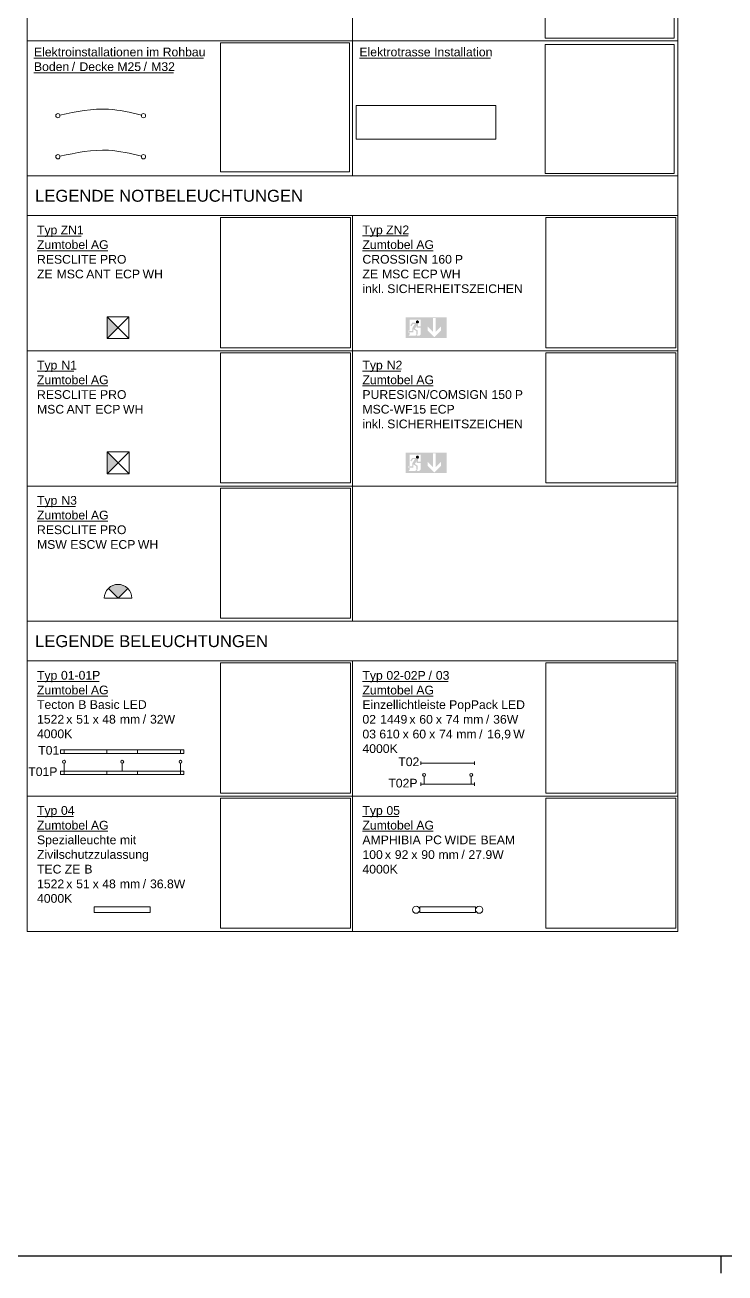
# Model space of a CAD drawing. Extents: x -1067 to 613, y -179 to 712.
# Drawn here: x 199.5 to 403.8, y -179.5 to 185.1 of the extents above; entities that cross this region are included whole.
import ezdxf

# ---------------------------------------------------------------- set-up
doc = ezdxf.new("R2010")
doc.units = 0
doc.layers.get('0').update_dxf_attribs({"lineweight": 13})
for name, color, linetype, lineweight, true_color in [('EL01_WAN_I0_Eclairage_de_securité', 7, 'Continuous', 13, 0x009900), ('EL01_WAN_Leitung_Licht', 7, 'Continuous', 13, 0x0080ff), ('EL01_WAN_Leuchten', 7, 'Continuous', 13, 0x0080ff), ('EL01_WAN_Licht', 7, 'Continuous', 13, 0x0080ff), ('EL01_WAN_Notbeleuchtungen', 7, 'Continuous', 13, 0x009900), ('EL01_WAN_Trassen', 40, 'Continuous', 13, 0xffbf00), ('EL01_WANX_Bitmap', 1, 'Continuous', 13, 0xff0000)]:
    doc.layers.add(name, color=color, linetype=linetype, lineweight=lineweight, true_color=true_color)
for name, color, linetype, lineweight in [('EL01_WAN_I0_Legende', 7, 'Continuous', 13), ('EL01_WAN_Rahmen', 7, 'Continuous', 13), ('EL01_WAN_Text', 7, 'Continuous', 13)]:
    doc.layers.add(name, color=color, linetype=linetype, lineweight=lineweight)
doc.styles.get("Standard").update_dxf_attribs({"font": 'arial.ttf'})
picture_1 = doc.add_image_def('image15.png', size_in_pixel=(400, 284))
picture_2 = doc.add_image_def('image16.jpg', size_in_pixel=(1600, 1200))
picture_3 = doc.add_image_def('image17.jpg', size_in_pixel=(800, 553))
picture_4 = doc.add_image_def('image20.jpg', size_in_pixel=(1000, 750))
picture_5 = doc.add_image_def('image21.jpg', size_in_pixel=(512, 512))
picture_6 = doc.add_image_def('image31.jpg', size_in_pixel=(208, 208))
picture_7 = doc.add_image_def('image32.jpg', size_in_pixel=(512, 512))
picture_8 = doc.add_image_def('image36.jpg', size_in_pixel=(450, 450))
picture_9 = doc.add_image_def('image39.jpg', size_in_pixel=(208, 208))

# ---------------------------------------------------------------- blocks, each defined once
blk = doc.blocks.new('Blockreferenz-A0UJ318WXE', base_point=(200.08, -79.68))
at = {"layer": 'EL01_WAN_I0_Eclairage_de_securité', "linetype": 'ByBlock', "lineweight": -2, "ltscale": 0.13}
for points in [[(310.58, 93.68), (316.58, 93.68), (316.58, 99.68), (310.58, 99.68), (310.58, 96.68), (311.78, 96.68), (311.78, 99.05), (314.94, 99.05), (314.94, 97.04), (314.18, 97.04), (314.18, 97.82), (313.85, 97.83), (313.77, 97.85), (313.67, 97.92), (313.6, 98), (313.54, 98.12), (312.51, 98.12), (311.96, 97.33), (312.27, 97.11), (312.72, 97.77), (313.29, 97.77), (312.52, 96.52), (312.52, 95.68), (311.49, 95.68), (311.49, 95.32), (312.86, 95.32), (312.86, 96.21), (313.74, 95.67), (313.74, 94.76), (314.07, 94.76), (314.07, 95.88), (313.28, 96.36), (313.8, 97.19), (313.8, 96.66), (314.94, 96.66), (314.94, 94.66), (314.6, 94.32), (313.74, 94.32), (314.07, 94.66), (313.74, 94.66), (313.41, 94.32), (311.44, 94.32), (311.78, 94.66), (311.78, 95.22), (311.38, 95.22), (311.38, 95.78), (311.78, 95.78), (311.78, 96.68), (310.58, 96.68)], [(314.03, 98.8), (313.91, 98.78), (313.8, 98.74), (313.71, 98.66), (313.63, 98.57), (313.59, 98.46), (313.57, 98.34), (313.59, 98.22), (313.63, 98.11), (313.71, 98.02), (313.8, 97.95), (313.91, 97.9), (314.03, 97.89), (314.15, 97.9), (314.26, 97.95), (314.35, 98.02), (314.42, 98.11), (314.47, 98.22), (314.49, 98.34), (314.47, 98.46), (314.42, 98.57), (314.35, 98.66), (314.26, 98.74), (314.15, 98.78)], [(316.58, 96.68), (316.58, 93.68), (322.58, 93.68), (322.58, 99.68), (316.58, 99.68), (316.58, 96.68), (316.98, 96.68), (316.98, 97.01), (318.56, 95.43), (318.56, 99.46), (319.36, 99.46), (319.36, 95.43), (320.94, 97.01), (320.94, 95.88), (318.96, 93.89), (316.98, 95.88), (316.98, 96.68)], [(310.58, 54.18), (316.58, 54.18), (316.58, 60.18), (310.58, 60.18), (310.58, 57.18), (311.78, 57.18), (311.78, 59.55), (314.94, 59.55), (314.94, 57.54), (314.18, 57.54), (314.18, 58.32), (313.85, 58.32), (313.77, 58.35), (313.67, 58.42), (313.6, 58.5), (313.54, 58.62), (312.51, 58.62), (311.96, 57.82), (312.27, 57.61), (312.72, 58.27), (313.29, 58.27), (312.52, 57.02), (312.52, 56.18), (311.49, 56.18), (311.49, 55.82), (312.86, 55.82), (312.86, 56.71), (313.74, 56.17), (313.74, 55.26), (314.07, 55.26), (314.07, 56.38), (313.28, 56.86), (313.8, 57.69), (313.8, 57.16), (314.94, 57.16), (314.94, 55.16), (314.6, 54.82), (313.74, 54.82), (314.07, 55.16), (313.74, 55.16), (313.41, 54.82), (311.44, 54.82), (311.78, 55.16), (311.78, 55.72), (311.38, 55.72), (311.38, 56.28), (311.78, 56.28), (311.78, 57.18), (310.58, 57.18)], [(314.03, 59.3), (313.91, 59.28), (313.8, 59.24), (313.71, 59.16), (313.63, 59.07), (313.59, 58.96), (313.57, 58.84), (313.59, 58.72), (313.63, 58.61), (313.71, 58.52), (313.8, 58.45), (313.91, 58.4), (314.03, 58.39), (314.15, 58.4), (314.26, 58.45), (314.35, 58.52), (314.42, 58.61), (314.47, 58.72), (314.49, 58.84), (314.47, 58.96), (314.42, 59.07), (314.35, 59.16), (314.26, 59.24), (314.15, 59.28)], [(316.58, 57.18), (316.58, 54.18), (322.58, 54.18), (322.58, 60.18), (316.58, 60.18), (316.58, 57.18), (316.98, 57.18), (316.98, 57.51), (318.56, 55.93), (318.56, 59.96), (319.36, 59.96), (319.36, 55.93), (320.94, 57.51), (320.94, 56.38), (318.96, 54.39), (316.98, 56.38), (316.98, 57.18)]]:
    blk.add_hatch(color=256, dxfattribs=at).paths.add_polyline_path(points)
at = {"layer": 'EL01_WAN_I0_Eclairage_de_securité', "lineweight": -2}
blk.add_hatch(color=256, dxfattribs=at).paths.add_polyline_path([(226.63, 17.68), (223.8, 20.51), (224.63, 21.14), (225.6, 21.54), (226.63, 21.68), (227.67, 21.54), (228.63, 21.14), (229.46, 20.51)])
for p, q in [((223.8, 20.51), (226.63, 17.68)), ((226.63, 17.68), (229.46, 20.51)), ((222.63, 17.68), (230.63, 17.68))]:
    blk.add_line(p, q, dxfattribs=at)
for major_axis, end_param in [((-2.83, 2.83), 0.785398), ((2.83, 2.83), 1.570796), ((4, 0), 0.785398)]:
    blk.add_ellipse((226.63, 17.68), major_axis=major_axis, ratio=1, start_param=0, end_param=end_param, dxfattribs=at)
at = {"layer": 'EL01_WAN_Leitung_Licht', "linetype": 'ByBlock', "lineweight": -2, "ltscale": 0.13, "end_tangent": (0.95964, -0.281233)}
blk.add_spline([(209.66, 158.77, 3), (223.87, 160.48, 3), (233.47, 158.78, 3)], degree=3, dxfattribs=at)
at = {"layer": 'EL01_WAN_Leitung_Licht', "color": 1, "linetype": 'ByBlock', "lineweight": -2, "ltscale": 0.13, "true_color": 0xff0000, "end_tangent": (0.95964, -0.281233)}
blk.add_spline([(209.66, 146.77, 3), (223.87, 148.48, 3), (233.47, 146.78, 3)], degree=3, dxfattribs=at)
at = {"layer": 'EL01_WAN_Leuchten', "lineweight": -2}
for p, q in [((209.86, -27.69), (209.86, -26.69)), ((209.86, -26.69), (245.86, -26.69)), ((245.86, -27.69), (209.86, -27.69)), ((210.86, -26.69), (210.86, -27.69)), ((223.36, -26.69), (223.36, -27.69)), ((232.36, -26.69), (232.36, -27.69)), ((244.86, -26.69), (244.86, -27.69)), ((245.86, -26.69), (245.86, -27.69)), ((209.86, -33.85), (209.86, -32.85)), ((209.86, -32.85), (245.86, -32.85)), ((245.86, -33.85), (209.86, -33.85)), ((210.86, -32.85), (210.86, -33.85)), ((223.36, -32.85), (223.36, -33.85)), ((232.36, -32.85), (232.36, -33.85)), ((244.86, -32.85), (244.86, -33.85)), ((245.86, -32.85), (245.86, -33.85))]:
    blk.add_line(p, q, dxfattribs=at)
at = {"layer": 'EL01_WAN_Leuchten', "linetype": 'ByBlock', "lineweight": -2, "ltscale": 0.13}
for p, q in [((210.86, -32.85), (210.86, -30.54)), ((227.86, -32.85), (227.86, -30.54)), ((244.86, -32.85), (244.86, -30.54)), ((314.98, -30.03), (314.98, -31.03)), ((314.98, -30.53), (330.74, -30.53)), ((330.74, -30.03), (330.74, -31.03)), ((314.98, -36.2), (314.98, -37.2)), ((315.98, -36.7), (315.98, -34.38)), ((329.74, -36.7), (329.74, -34.38)), ((330.74, -36.2), (330.74, -37.2)), ((314.98, -36.7), (330.74, -36.7)), ((236.03, -72.55), (219.69, -72.55)), ((219.69, -72.55), (219.69, -74.17)), ((236.03, -74.17), (236.03, -72.55)), ((331.03, -72.55), (314.69, -72.55)), ((314.69, -72.55), (314.69, -74.17)), ((331.03, -74.17), (331.03, -72.55)), ((219.69, -74.17), (236.03, -74.17)), ((314.69, -74.17), (331.03, -74.17))]:
    blk.add_line(p, q, dxfattribs=at)
for centre, radius in [((210.86, -30.11), 0.423), ((227.86, -30.11), 0.423), ((244.86, -30.11), 0.423), ((315.98, -33.96), 0.423), ((329.74, -33.96), 0.423), ((313.65, -73.36), 1.04), ((332.07, -73.36), 1.04)]:
    blk.add_circle(centre, radius, dxfattribs=at)
at = {"layer": 'EL01_WAN_Licht', "lineweight": -2}
for centre in [(209.06, 158.6), (234.06, 158.6)]:
    blk.add_circle(centre, 0.625, dxfattribs=at)
at = {"layer": 'EL01_WAN_Licht', "color": 1, "lineweight": -2, "true_color": 0xff0000}
for centre in [(209.06, 146.6), (234.06, 146.6)]:
    blk.add_circle(centre, 0.625, dxfattribs=at)
at = {"layer": 'EL01_WAN_Notbeleuchtungen', "lineweight": -2}
for p, q in [((229.83, 93.48), (223.43, 99.88)), ((229.83, 99.88), (223.43, 93.48)), ((223.43, 93.48), (223.43, 99.88)), ((223.43, 99.88), (229.83, 99.88)), ((229.83, 99.88), (229.83, 93.48)), ((229.83, 93.48), (223.43, 93.48)), ((229.84, 53.98), (223.44, 60.38)), ((229.84, 60.38), (223.44, 53.98)), ((223.44, 53.98), (223.44, 60.38)), ((223.44, 60.38), (229.84, 60.38)), ((229.84, 60.38), (229.84, 53.98)), ((229.84, 53.98), (223.44, 53.98))]:
    blk.add_line(p, q, dxfattribs=at)
for points in [[(223.43, 99.88), (226.63, 96.68), (223.43, 93.48)], [(223.44, 60.38), (226.64, 57.18), (223.44, 53.98)]]:
    blk.add_solid(points, dxfattribs=at)
at = {"layer": 'EL01_WAN_Rahmen', "color": 0, "linetype": 'ByBlock', "lineweight": -2, "ltscale": 0.13}
for p, q in [((295.08, 694.02), (295.08, 141)), ((200.08, 180.5), (200.08, 220)), ((390.08, 220), (390.08, 180.5)), ((390.08, 180.5), (200.08, 180.5)), ((200.08, 141), (200.08, 180.5)), ((390.08, 180.5), (390.08, 141)), ((390.08, 141), (200.08, 141)), ((200.08, 129.41), (200.08, 141)), ((200.08, 141), (390.08, 141)), ((390.08, 141), (390.08, 129.41)), ((200.08, 89.91), (200.08, 129.41)), ((200.08, 129.41), (390.08, 129.41)), ((295.08, 129.41), (295.08, 10.91)), ((390.08, 129.41), (390.08, 89.91)), ((390.08, 89.91), (200.08, 89.91)), ((200.08, 50.41), (200.08, 89.91)), ((200.08, 89.91), (390.08, 89.91)), ((390.08, 89.91), (390.08, 50.41)), ((200.08, 10.91), (200.08, 50.41)), ((200.08, 50.41), (390.08, 50.41)), ((390.08, 50.41), (200.08, 50.41)), ((390.08, 50.41), (390.08, 10.91)), ((390.08, 10.91), (200.08, 10.91)), ((200.08, -0.68), (200.08, 10.91)), ((200.08, 10.91), (390.08, 10.91)), ((390.08, 10.91), (390.08, -0.68)), ((200.08, -40.18), (200.08, -0.68)), ((200.08, -0.68), (390.08, -0.68)), ((295.08, -0.68), (295.08, -79.68)), ((390.08, -0.68), (390.08, -40.18)), ((200.08, -79.68), (200.08, -40.18)), ((200.08, -40.18), (390.08, -40.18)), ((390.08, -40.18), (200.08, -40.18)), ((390.08, -40.18), (390.08, -79.68)), ((390.08, -79.68), (200.08, -79.68))]:
    blk.add_line(p, q, dxfattribs=at)
at = {"layer": 'EL01_WAN_Text', "color": 7, "linetype": 'ByBlock', "lineweight": -2, "ltscale": 0.13, "true_color": 0xffffff}
for p, q in [((202.09, 175.42), (233.41, 175.42)), ((233.41, 175.42), (234.88, 175.42)), ((234.88, 175.42), (238.17, 175.42)), ((238.17, 175.42), (239.67, 175.42)), ((239.67, 175.42), (251.6, 175.42)), ((297.09, 175.42), (317.43, 175.42)), ((317.43, 175.42), (318.9, 175.42)), ((318.9, 175.42), (335.33, 175.42)), ((202.09, 171.13), (211.88, 171.13)), ((211.88, 171.13), (213.11, 171.13)), ((213.11, 171.13), (214.1, 171.13)), ((214.1, 171.13), (215.37, 171.13)), ((215.37, 171.13), (225.03, 171.13)), ((225.03, 171.13), (226.43, 171.13)), ((226.43, 171.13), (232.95, 171.13)), ((232.95, 171.13), (234.08, 171.13)), ((234.08, 171.13), (235.07, 171.13)), ((235.07, 171.13), (236.31, 171.13)), ((236.31, 171.13), (242.79, 171.13)), ((202.98, 123.44), (208.69, 123.44)), ((208.69, 123.44), (209.89, 123.44)), ((209.89, 123.44), (215.89, 123.44)), ((297.98, 123.45), (303.69, 123.45)), ((303.69, 123.45), (304.89, 123.45)), ((304.89, 123.45), (311.35, 123.45)), ((202.98, 119.15), (217.49, 119.15)), ((217.49, 119.15), (218.72, 119.15)), ((218.72, 119.15), (223.65, 119.15)), ((297.98, 119.15), (312.49, 119.15)), ((312.49, 119.15), (313.72, 119.15)), ((313.72, 119.15), (318.65, 119.15)), ((202.98, 83.94), (208.69, 83.94)), ((208.69, 83.94), (210.09, 83.94)), ((210.09, 83.94), (213.71, 83.94)), ((297.98, 83.95), (303.69, 83.95)), ((303.69, 83.95), (305.09, 83.95)), ((305.09, 83.95), (309.18, 83.95)), ((202.98, 79.65), (217.49, 79.65)), ((217.49, 79.65), (218.72, 79.65)), ((218.72, 79.65), (223.65, 79.65)), ((297.98, 79.65), (312.49, 79.65)), ((312.49, 79.65), (313.72, 79.65)), ((313.72, 79.65), (318.65, 79.65)), ((202.98, 44.45), (208.69, 44.45)), ((208.69, 44.45), (210.09, 44.45)), ((210.09, 44.45), (214.2, 44.45)), ((202.98, 40.15), (217.49, 40.15)), ((217.49, 40.15), (218.72, 40.15)), ((218.72, 40.15), (223.65, 40.15)), ((202.98, -6.65), (208.69, -6.65)), ((208.69, -6.65), (209.97, -6.65)), ((209.97, -6.65), (221.14, -6.65)), ((297.98, -6.68), (303.69, -6.68)), ((303.69, -6.68), (304.97, -6.68)), ((304.97, -6.68), (316.14, -6.68)), ((316.14, -6.68), (317.28, -6.68)), ((317.28, -6.68), (318.27, -6.68)), ((318.27, -6.68), (319.41, -6.68)), ((319.41, -6.68), (323.05, -6.68)), ((202.98, -10.94), (217.49, -10.94)), ((217.49, -10.94), (218.72, -10.94)), ((218.72, -10.94), (223.65, -10.94)), ((297.98, -10.97), (312.49, -10.97)), ((312.49, -10.97), (313.72, -10.97)), ((313.72, -10.97), (318.65, -10.97)), ((202.98, -46.14), (208.69, -46.14)), ((208.69, -46.14), (209.97, -46.14)), ((209.97, -46.14), (213.6, -46.14)), ((297.98, -46.14), (303.69, -46.14)), ((303.69, -46.14), (304.97, -46.14)), ((304.97, -46.14), (308.63, -46.14)), ((202.98, -50.44), (217.49, -50.44)), ((217.49, -50.44), (218.72, -50.44)), ((218.72, -50.44), (223.65, -50.44)), ((297.98, -50.44), (312.49, -50.44)), ((312.49, -50.44), (313.72, -50.44)), ((313.72, -50.44), (318.65, -50.44))]:
    blk.add_line(p, q, dxfattribs=at)
at = {"layer": 'EL01_WAN_Trassen', "linetype": 'ByBlock', "lineweight": -2, "ltscale": 0.13}
for p, q in [((336.96, 161.55), (296.19, 161.55)), ((296.19, 161.55), (296.19, 151.75)), ((336.96, 151.75), (336.96, 161.55)), ((296.19, 151.75), (304.03, 151.75)), ((304.03, 151.75), (336.96, 151.75))]:
    blk.add_line(p, q, dxfattribs=at)
at = {"layer": 'EL01_WAN_Text', "color": 7, "linetype": 'ByBlock', "lineweight": -2, "ltscale": 0.13, "true_color": 0xffffff, "char_height": 2.5491, "attachment_point": 1}
for s, insert in [('{\\fArial;Elektroinstallationen}', (202.09, 178.48)), ('{\\fArial;im}', (234.88, 178.48)), ('{\\fArial;Rohbau}', (239.67, 178.48)), ('{\\fArial;Elektrotrasse}', (297.09, 178.48)), ('{\\fArial;Installation}', (318.9, 178.48)), ('{\\fArial;Boden}', (202.09, 174.19)), ('{\\fArial;/}', (213.11, 174.19)), ('{\\fArial;Decke}', (215.37, 174.19)), ('{\\fArial;M25}', (226.43, 174.19)), ('{\\fArial;/}', (234.08, 174.19)), ('{\\fArial;M32}', (236.31, 174.19)), ('{\\fArial;Typ}', (202.98, 126.5)), ('{\\fArial;ZN1}', (209.89, 126.5)), ('{\\fArial;Typ}', (297.98, 126.51)), ('{\\fArial;ZN2}', (304.89, 126.51)), ('{\\fArial;Zumtobel}', (202.98, 122.21)), ('{\\fArial;AG}', (218.72, 122.21)), ('{\\fArial;Zumtobel}', (297.98, 122.21)), ('{\\fArial;AG}', (313.72, 122.21)), ('{\\fArial;RESCLITE}', (202.98, 117.91)), ('{\\fArial;PRO}', (221.37, 117.91)), ('{\\fArial;CROSSIGN}', (297.98, 117.92)), ('{\\fArial;160}', (318.16, 117.92)), ('{\\fArial;P}', (324.97, 117.92)), ('{\\fArial;ZE}', (202.98, 113.62)), ('{\\fArial;MSC}', (208.7, 113.62)), ('{\\fArial;ANT}', (217.34, 113.62)), ('{\\fArial;ECP}', (225.73, 113.62)), ('{\\fArial;WH}', (233.8, 113.62)), ('{\\fArial;ZE}', (297.98, 113.62)), ('{\\fArial;MSC}', (303.7, 113.62)), ('{\\fArial;ECP}', (312.63, 113.62)), ('{\\fArial;WH}', (320.69, 113.62)), ('{\\fArial;inkl.}', (297.98, 109.33)), ('{\\fArial;SICHERHEITSZEICHEN}', (305.22, 109.33)), ('{\\fArial;Typ}', (202.98, 87)), ('{\\fArial;N1}', (210.09, 87)), ('{\\fArial;Typ}', (297.98, 87.01)), ('{\\fArial;N2}', (305.09, 87.01)), ('{\\fArial;Zumtobel}', (202.98, 82.71)), ('{\\fArial;AG}', (218.72, 82.71)), ('{\\fArial;Zumtobel}', (297.98, 82.71)), ('{\\fArial;AG}', (313.72, 82.71)), ('{\\fArial;RESCLITE}', (202.98, 78.41)), ('{\\fArial;PRO}', (221.37, 78.41)), ('{\\fArial;PURESIGN/COMSIGN}', (297.98, 78.42)), ('{\\fArial;150}', (335.66, 78.42)), ('{\\fArial;P}', (342.47, 78.42)), ('{\\fArial;MSC}', (202.98, 74.12)), ('{\\fArial;ANT}', (211.61, 74.12)), ('{\\fArial;ECP}', (220.01, 74.12)), ('{\\fArial;WH}', (228.08, 74.12)), ('{\\fArial;MSC-WF15}', (297.98, 74.12)), ('{\\fArial;ECP}', (317.58, 74.12)), ('{\\fArial;inkl.}', (297.98, 69.83)), ('{\\fArial;SICHERHEITSZEICHEN}', (305.22, 69.83)), ('{\\fArial;Typ}', (202.98, 47.51)), ('{\\fArial;N3}', (210.09, 47.51)), ('{\\fArial;Zumtobel}', (202.98, 43.21)), ('{\\fArial;AG}', (218.72, 43.21)), ('{\\fArial;RESCLITE}', (202.98, 38.92)), ('{\\fArial;PRO}', (221.37, 38.92)), ('{\\fArial;MSW}', (202.98, 34.62)), ('{\\fArial;ESCW}', (212.69, 34.62)), ('{\\fArial;ECP}', (224.36, 34.62)), ('{\\fArial;WH}', (232.42, 34.62)), ('{\\fArial;Typ}', (202.98, -3.59)), ('{\\fArial;01-01P}', (209.97, -3.59)), ('{\\fArial;Typ}', (297.98, -3.62)), ('{\\fArial;02-02P}', (304.97, -3.62)), ('{\\fArial;/}', (317.28, -3.62)), ('{\\fArial;03}', (319.41, -3.62)), ('{\\fArial;Zumtobel}', (202.98, -7.88)), ('{\\fArial;AG}', (218.72, -7.88)), ('{\\fArial;Zumtobel}', (297.98, -7.91)), ('{\\fArial;AG}', (313.72, -7.91)), ('{\\fArial;Tecton}', (202.98, -12.14)), ('{\\fArial;B}', (215.02, -12.14)), ('{\\fArial;Basic}', (218.39, -12.14)), ('{\\fArial;LED}', (228.08, -12.14)), ('{\\fArial;Einzellichtleiste}', (297.98, -12.17)), ('{\\fArial;PopPack}', (323.29, -12.17)), ('{\\fArial;LED}', (338.5, -12.17)), ('{\\fArial;1522}', (202.98, -16.43)), ('{\\fArial;x}', (211.52, -16.43)), ('{\\fArial;51}', (214.41, -16.43)), ('{\\fArial;x}', (219.23, -16.43)), ('{\\fArial;48}', (222.02, -16.43)), ('{\\fArial;mm}', (227.16, -16.43)), ('{\\fArial;/}', (233.84, -16.43)), ('{\\fArial;32W}', (235.97, -16.43)), ('{\\fArial;02}', (297.98, -16.46)), ('{\\fArial;1449}', (303.16, -16.46)), ('{\\fArial;x}', (311.7, -16.46)), ('{\\fArial;60}', (314.58, -16.46)), ('{\\fArial;x}', (319.42, -16.46)), ('{\\fArial;74}', (322.33, -16.46)), ('{\\fArial;mm}', (327.35, -16.46)), ('{\\fArial;/}', (334.03, -16.46)), ('{\\fArial;36W}', (336.15, -16.46)), ('{\\fArial;4000K}', (202.98, -20.69)), ('{\\fArial;03}', (297.98, -20.76)), ('{\\fArial;610}', (302.91, -20.76)), ('{\\fArial;x}', (309.72, -20.76)), ('{\\fArial;60}', (312.6, -20.76)), ('{\\fArial;x}', (317.44, -20.76)), ('{\\fArial;74}', (320.35, -20.76)), ('{\\fArial;mm}', (325.37, -20.76)), ('{\\fArial;/}', (332.05, -20.76)), ('{\\fArial;16,9}', (334.41, -20.76)), ('{\\fArial;W}', (341.99, -20.76)), ('{\\fArial;T01}', (203.33, -25.51)), ('{\\fArial;4000K}', (297.98, -25.01)), ('{\\fArial;T02}', (308.45, -28.85)), ('{\\fArial;T01P}', (200.43, -31.75)), ('{\\fArial;T02P}', (305.55, -35.09)), ('{\\fArial;Typ}', (202.98, -43.08)), ('{\\fArial;04}', (209.97, -43.08)), ('{\\fArial;Typ}', (297.98, -43.08)), ('{\\fArial;05}', (304.97, -43.08)), ('{\\fArial;Zumtobel}', (202.98, -47.38)), ('{\\fArial;AG}', (218.72, -47.38)), ('{\\fArial;Zumtobel}', (297.98, -47.38)), ('{\\fArial;AG}', (313.72, -47.38)), ('{\\fArial;Spezialleuchte}', (202.98, -51.67)), ('{\\fArial;mit}', (227.19, -51.67)), ('{\\fArial;AMPHIBIA}', (297.98, -51.67)), ('{\\fArial;PC}', (316.25, -51.67)), ('{\\fArial;WIDE}', (321.96, -51.67)), ('{\\fArial;BEAM}', (332.45, -51.67)), ('{\\fArial;Zivilschutzzulassung}', (202.98, -55.93)), ('{\\fArial;100}', (297.98, -55.97)), ('{\\fArial;x}', (304.54, -55.97)), ('{\\fArial;92}', (307.43, -55.97)), ('{\\fArial;x}', (312.25, -55.97)), ('{\\fArial;90}', (315.15, -55.97)), ('{\\fArial;mm}', (320.18, -55.97)), ('{\\fArial;/}', (326.86, -55.97)), ('{\\fArial;27.9W}', (328.94, -55.97)), ('{\\fArial;TEC}', (202.98, -60.22)), ('{\\fArial;ZE}', (211.07, -60.22)), ('{\\fArial;B}', (216.8, -60.22)), ('{\\fArial;4000K}', (297.98, -60.23)), ('{\\fArial;1522}', (202.98, -64.52)), ('{\\fArial;x}', (211.52, -64.52)), ('{\\fArial;51}', (214.41, -64.52)), ('{\\fArial;x}', (219.23, -64.52)), ('{\\fArial;48}', (222.02, -64.52)), ('{\\fArial;mm}', (227.16, -64.52)), ('{\\fArial;/}', (233.84, -64.52)), ('{\\fArial;36.8W}', (235.97, -64.52)), ('{\\fArial;4000K}', (202.98, -68.77))]:
    blk.add_mtext(s, dxfattribs=dict(at, insert=insert))
at = {"layer": 'EL01_WAN_Text', "color": 0, "linetype": 'ByBlock', "lineweight": -2, "ltscale": 0.13, "char_height": 3.4761, "attachment_point": 1}
for s, insert in [('{\\fArial;LEGENDE NOTBELEUCHTUNGEN}', (202.4, 136.94)), ('{\\fArial;LEGENDE BELEUCHTUNGEN}', (202.4, 6.85))]:
    blk.add_mtext(s, dxfattribs=dict(at, insert=insert))
at = {"color": 0, "linetype": 'ByBlock', "lineweight": -2, "ltscale": 0.13}
image = blk.add_image(picture_4, insert=(256.51, 90.83), size_in_units=(38, 38), dxfattribs=at)
image.dxf.flags = 7
image = blk.add_image(picture_5, insert=(351.51, 90.83), size_in_units=(38, 38), dxfattribs=at)
image.dxf.flags = 7
image = blk.add_image(picture_4, insert=(256.51, 51.33), size_in_units=(38, 38), dxfattribs=at)
image.dxf.flags = 7
image = blk.add_image(picture_6, insert=(351.51, 51.33), size_in_units=(38, 38), dxfattribs=at)
image.dxf.flags = 7
image = blk.add_image(picture_4, insert=(256.51, 11.82), size_in_units=(38, 38), dxfattribs=at)
image.dxf.flags = 7
image = blk.add_image(picture_7, insert=(256.51, -39.26), size_in_units=(38, 38), dxfattribs=at)
image.dxf.flags = 7
image = blk.add_image(picture_8, insert=(351.51, -39.26), size_in_units=(38, 38), dxfattribs=at)
image.dxf.flags = 7
image = blk.add_image(picture_7, insert=(256.51, -78.76), size_in_units=(38, 38), dxfattribs=at)
image.dxf.flags = 7
image = blk.add_image(picture_9, insert=(351.51, -78.76), size_in_units=(38, 38), dxfattribs=at)
image.dxf.flags = 7
at = {"layer": 'EL01_WANX_Bitmap', "linetype": 'ByBlock', "lineweight": -2, "ltscale": 0.13}
image = blk.add_image(picture_2, insert=(351.29, 181.22), size_in_units=(37.68, 37.68), dxfattribs=at)
image.dxf.flags = 7
image = blk.add_image(picture_1, insert=(256.51, 142.24), size_in_units=(37.68, 37.68), dxfattribs=at)
image.dxf.flags = 7
image = blk.add_image(picture_3, insert=(351.29, 141.72), size_in_units=(37.68, 37.68), dxfattribs=at)
image.dxf.flags = 7

msp = doc.modelspace()

# ---------------------------------------------------------------- linework, layer by layer
at = {"color": 0, "linetype": 'ByBlock', "lineweight": -2, "ltscale": 0.13}
for p, q in [((-1062.42, -174.47), (607.58, -174.47)), ((402.58, -174.47), (402.58, -179.47))]:
    msp.add_line(p, q, dxfattribs=at)

# ---------------------------------------------------------------- block references
at = {"layer": 'EL01_WAN_I0_Legende', "ltscale": 0.13}
msp.add_blockref('Blockreferenz-A0UJ318WXE', (200.08, -79.68), dxfattribs=at)

doc.saveas('drawing.dxf')
